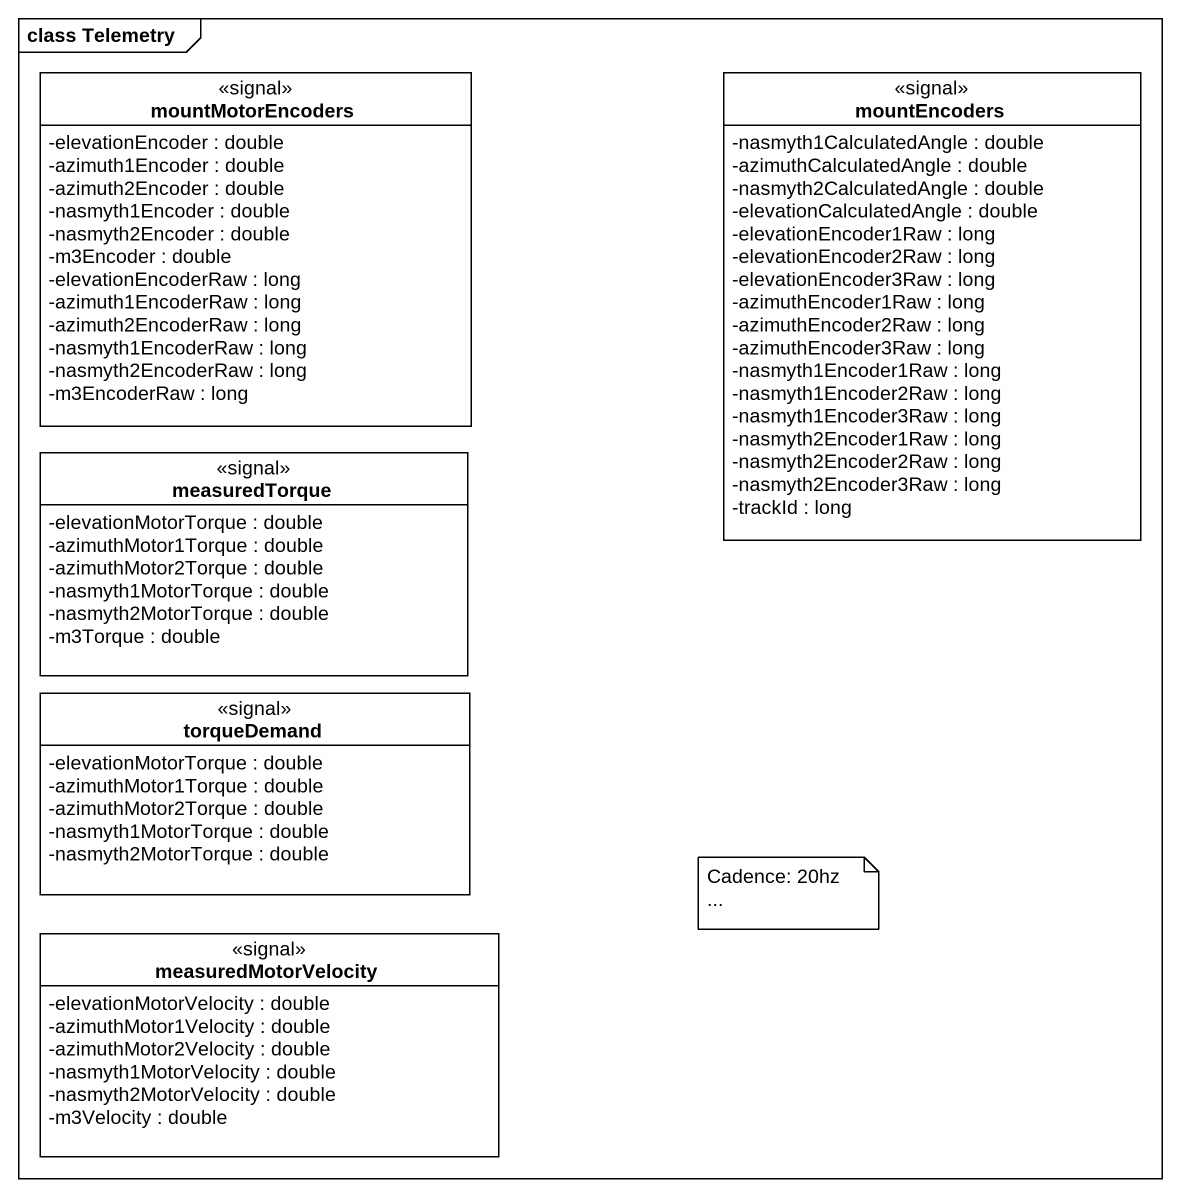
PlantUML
@startuml
mainframe class Telemetry
hide circle
hide empty members
skinparam classAttributeIconSize 0
class mountMotorEncoders <<signal>> {
  -elevationEncoder : double
  -azimuth1Encoder : double
  -azimuth2Encoder : double
  -nasmyth1Encoder : double
  -nasmyth2Encoder : double
  -m3Encoder : double
  -elevationEncoderRaw : long
  -azimuth1EncoderRaw : long
  -azimuth2EncoderRaw : long
  -nasmyth1EncoderRaw : long
  -nasmyth2EncoderRaw : long
  -m3EncoderRaw : long
}
class mountEncoders <<signal>> {
  -nasmyth1CalculatedAngle : double
  -azimuthCalculatedAngle : double
  -nasmyth2CalculatedAngle : double
  -elevationCalculatedAngle : double
  -elevationEncoder1Raw : long
  -elevationEncoder2Raw : long
  -elevationEncoder3Raw : long
  -azimuthEncoder1Raw : long
  -azimuthEncoder2Raw : long
  -azimuthEncoder3Raw : long
  -nasmyth1Encoder1Raw : long
  -nasmyth1Encoder2Raw : long
  -nasmyth1Encoder3Raw : long
  -nasmyth2Encoder1Raw : long
  -nasmyth2Encoder2Raw : long
  -nasmyth2Encoder3Raw : long
  -trackId : long
}
class measuredTorque <<signal>> {
  -elevationMotorTorque : double
  -azimuthMotor1Torque : double
  -azimuthMotor2Torque : double
  -nasmyth1MotorTorque : double
  -nasmyth2MotorTorque : double
  -m3Torque : double
}
class torqueDemand <<signal>> {
  -elevationMotorTorque : double
  -azimuthMotor1Torque : double
  -azimuthMotor2Torque : double
  -nasmyth1MotorTorque : double
  -nasmyth2MotorTorque : double
}
class measuredMotorVelocity <<signal>> {
  -elevationMotorVelocity : double
  -azimuthMotor1Velocity : double
  -azimuthMotor2Velocity : double
  -nasmyth1MotorVelocity : double
  -nasmyth2MotorVelocity : double
  -m3Velocity : double
}
note as N1
  Cadence: 20hz ...
end note
@enduml
